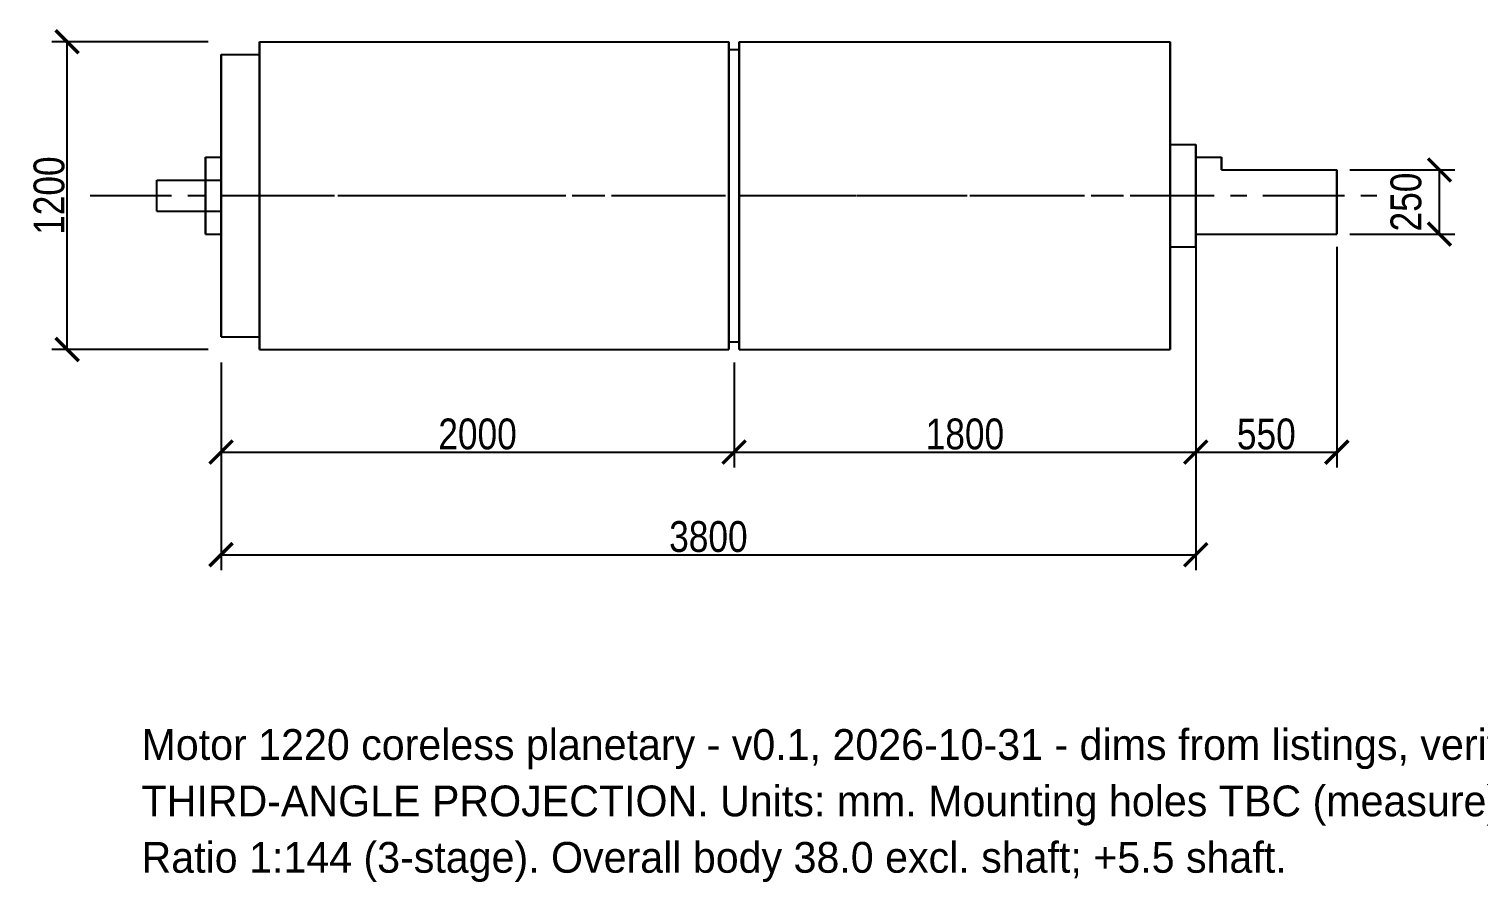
# Model space of a CAD drawing. Header units: millimetres. Extents: x -7.5 to 82.9, y -26.8 to 36.
# Drawn here: x -7.5 to 49, y -26.8 to 6.5 of the extents above; entities that cross this region are included whole.
import ezdxf

# ---------------------------------------------------------------- set-up
doc = ezdxf.new("R2010")
doc.units = ezdxf.units.MM
doc.linetypes.add('CENTER', pattern=[5.08, 3.175, -0.635, 0.635, -0.635])
doc.linetypes.add('DASHED', pattern=[1.524, 1.27, -0.254])
for name, color, linetype in [('CENTER', 1, 'CENTER'), ('DIMS', 3, 'Continuous'), ('HIDDEN', 8, 'DASHED'), ('TEXT', 7, 'Continuous'), ('VISIBLE', 7, 'Continuous')]:
    doc.layers.add(name, color=color, linetype=linetype)
doc.styles.add('OpenSansCondensed-Light', font='OpenSansCondensed-Light.ttf')
doc.dimstyles.new('EZDXF', dxfattribs={"dimtxt": 0.25, "dimasz": 0.175, "dimexe": 0.375, "dimexo": 0.125, "dimgap": 0.1, "dimtad": 1, "dimlfac": 100, "dimzin": 12, "dimdsep": 46, "dimtxsty": 'OpenSansCondensed-Light', "dimblk": 'ARCHTICK', "dimcen": 2.5, "dimazin": 3, "dimtfac": 0.5, "dimtmove": 2, "dimatfit": 3})

# ---------------------------------------------------------------- blocks, each defined once
blk = doc.blocks.new('_ARCHTICK')
at = {"color": 0, "linetype": 'BYBLOCK', "const_width": 0.15}
blk.add_lwpolyline([(-0.5, -0.5), (0.5, 0.5)], dxfattribs=at)

msp = doc.modelspace()

# ---------------------------------------------------------------- linework, layer by layer
at = {"layer": 'CENTER'}
msp.add_line((-5.1, 0), (45.5, 0), dxfattribs=at)
at = {"layer": 'HIDDEN'}
for points in [[(1.5, 0), (1.5, 0.1277), (1.5, 0.2553), (1.5, 0.383), (1.5, 0.5106), (1.5, 0.6383), (1.5, 0.766), (1.5, 0.8936), (1.5, 1.0213), (1.5, 1.1489), (1.5, 1.2766), (1.5, 1.4043), (1.5, 1.5319), (1.5, 1.6596), (1.5, 1.7872), (1.5, 1.9149), (1.5, 2.0426), (1.5, 2.1702), (1.5, 2.2979), (1.5, 2.4255), (1.5, 2.5532), (1.5, 2.6809), (1.5, 2.8085), (1.5, 2.9362), (1.5, 3.0638), (1.5, 3.1915), (1.5, 3.3191), (1.5, 3.4468), (1.5, 3.5745), (1.5, 3.7021), (1.5, 3.8298), (1.5, 3.9574), (1.5, 4.0851), (1.5, 4.2128), (1.5, 4.3404), (1.5, 4.4681), (1.5, 4.5957), (1.5, 4.7234), (1.5, 4.8511), (1.5, 4.9787), (1.5, 5.1064), (1.5, 5.234), (1.5, 5.3617), (1.5, 5.4894), (1.5, 5.617), (1.5, 5.7447), (1.5, 5.8723), (1.5, 6)], [(19.8, 0), (19.8, 0.1277), (19.8, 0.2553), (19.8, 0.383), (19.8, 0.5106), (19.8, 0.6383), (19.8, 0.766), (19.8, 0.8936), (19.8, 1.0213), (19.8, 1.1489), (19.8, 1.2766), (19.8, 1.4043), (19.8, 1.5319), (19.8, 1.6596), (19.8, 1.7872), (19.8, 1.9149), (19.8, 2.0426), (19.8, 2.1702), (19.8, 2.2979), (19.8, 2.4255), (19.8, 2.5532), (19.8, 2.6809), (19.8, 2.8085), (19.8, 2.9362), (19.8, 3.0638), (19.8, 3.1915), (19.8, 3.3191), (19.8, 3.4468), (19.8, 3.5745), (19.8, 3.7021), (19.8, 3.8298), (19.8, 3.9574), (19.8, 4.0851), (19.8, 4.2128), (19.8, 4.3404), (19.8, 4.4681), (19.8, 4.5957), (19.8, 4.7234), (19.8, 4.8511), (19.8, 4.9787), (19.8, 5.1064), (19.8, 5.234), (19.8, 5.3617), (19.8, 5.4894), (19.8, 5.617), (19.8, 5.7447), (19.8, 5.8723), (19.8, 6)], [(19.8, 0), (19.8, 0.1213), (19.8, 0.2426), (19.8, 0.3638), (19.8, 0.4851), (19.8, 0.6064), (19.8, 0.7277), (19.8, 0.8489), (19.8, 0.9702), (19.8, 1.0915), (19.8, 1.2128), (19.8, 1.334), (19.8, 1.4553), (19.8, 1.5766), (19.8, 1.6979), (19.8, 1.8191), (19.8, 1.9404), (19.8, 2.0617), (19.8, 2.183), (19.8, 2.3043), (19.8, 2.4255), (19.8, 2.5468), (19.8, 2.6681), (19.8, 2.7894), (19.8, 2.9106), (19.8, 3.0319), (19.8, 3.1532), (19.8, 3.2745), (19.8, 3.3957), (19.8, 3.517), (19.8, 3.6383), (19.8, 3.7596), (19.8, 3.8809), (19.8, 4.0021), (19.8, 4.1234), (19.8, 4.2447), (19.8, 4.366), (19.8, 4.4872), (19.8, 4.6085), (19.8, 4.7298), (19.8, 4.8511), (19.8, 4.9723), (19.8, 5.0936), (19.8, 5.2149), (19.8, 5.3362), (19.8, 5.4574), (19.8, 5.5787), (19.8, 5.7)], [(19.8, 5.7), (19.8, 5.4574), (19.8, 5.2149), (19.8, 4.9723), (19.8, 4.7298), (19.8, 4.4872), (19.8, 4.2447), (19.8, 4.0021), (19.8, 3.7596), (19.8, 3.517), (19.8, 3.2745), (19.8, 3.0319), (19.8, 2.7894), (19.8, 2.5468), (19.8, 2.3043), (19.8, 2.0617), (19.8, 1.8191), (19.8, 1.5766), (19.8, 1.334), (19.8, 1.0915), (19.8, 0.8489), (19.8, 0.6064), (19.8, 0.3638), (19.8, 0.1213), (19.8, -0.1213), (19.8, -0.3638), (19.8, -0.6064), (19.8, -0.8489), (19.8, -1.0915), (19.8, -1.334), (19.8, -1.5766), (19.8, -1.8191), (19.8, -2.0617), (19.8, -2.3043), (19.8, -2.5468), (19.8, -2.7894), (19.8, -3.0319), (19.8, -3.2745), (19.8, -3.517), (19.8, -3.7596), (19.8, -4.0021), (19.8, -4.2447), (19.8, -4.4872), (19.8, -4.7298), (19.8, -4.9723), (19.8, -5.2149), (19.8, -5.4574), (19.8, -5.7)], [(20.2, 0), (20.2, 0.1277), (20.2, 0.2553), (20.2, 0.383), (20.2, 0.5106), (20.2, 0.6383), (20.2, 0.766), (20.2, 0.8936), (20.2, 1.0213), (20.2, 1.1489), (20.2, 1.2766), (20.2, 1.4043), (20.2, 1.5319), (20.2, 1.6596), (20.2, 1.7872), (20.2, 1.9149), (20.2, 2.0426), (20.2, 2.1702), (20.2, 2.2979), (20.2, 2.4255), (20.2, 2.5532), (20.2, 2.6809), (20.2, 2.8085), (20.2, 2.9362), (20.2, 3.0638), (20.2, 3.1915), (20.2, 3.3191), (20.2, 3.4468), (20.2, 3.5745), (20.2, 3.7021), (20.2, 3.8298), (20.2, 3.9574), (20.2, 4.0851), (20.2, 4.2128), (20.2, 4.3404), (20.2, 4.4681), (20.2, 4.5957), (20.2, 4.7234), (20.2, 4.8511), (20.2, 4.9787), (20.2, 5.1064), (20.2, 5.234), (20.2, 5.3617), (20.2, 5.4894), (20.2, 5.617), (20.2, 5.7447), (20.2, 5.8723), (20.2, 6)], [(20.2, 0), (20.2, 0.1213), (20.2, 0.2426), (20.2, 0.3638), (20.2, 0.4851), (20.2, 0.6064), (20.2, 0.7277), (20.2, 0.8489), (20.2, 0.9702), (20.2, 1.0915), (20.2, 1.2128), (20.2, 1.334), (20.2, 1.4553), (20.2, 1.5766), (20.2, 1.6979), (20.2, 1.8191), (20.2, 1.9404), (20.2, 2.0617), (20.2, 2.183), (20.2, 2.3043), (20.2, 2.4255), (20.2, 2.5468), (20.2, 2.6681), (20.2, 2.7894), (20.2, 2.9106), (20.2, 3.0319), (20.2, 3.1532), (20.2, 3.2745), (20.2, 3.3957), (20.2, 3.517), (20.2, 3.6383), (20.2, 3.7596), (20.2, 3.8809), (20.2, 4.0021), (20.2, 4.1234), (20.2, 4.2447), (20.2, 4.366), (20.2, 4.4872), (20.2, 4.6085), (20.2, 4.7298), (20.2, 4.8511), (20.2, 4.9723), (20.2, 5.0936), (20.2, 5.2149), (20.2, 5.3362), (20.2, 5.4574), (20.2, 5.5787), (20.2, 5.7)], [(20.2, 5.7), (20.2, 5.4574), (20.2, 5.2149), (20.2, 4.9723), (20.2, 4.7298), (20.2, 4.4872), (20.2, 4.2447), (20.2, 4.0021), (20.2, 3.7596), (20.2, 3.517), (20.2, 3.2745), (20.2, 3.0319), (20.2, 2.7894), (20.2, 2.5468), (20.2, 2.3043), (20.2, 2.0617), (20.2, 1.8191), (20.2, 1.5766), (20.2, 1.334), (20.2, 1.0915), (20.2, 0.8489), (20.2, 0.6064), (20.2, 0.3638), (20.2, 0.1213), (20.2, -0.1213), (20.2, -0.3638), (20.2, -0.6064), (20.2, -0.8489), (20.2, -1.0915), (20.2, -1.334), (20.2, -1.5766), (20.2, -1.8191), (20.2, -2.0617), (20.2, -2.3043), (20.2, -2.5468), (20.2, -2.7894), (20.2, -3.0319), (20.2, -3.2745), (20.2, -3.517), (20.2, -3.7596), (20.2, -4.0021), (20.2, -4.2447), (20.2, -4.4872), (20.2, -4.7298), (20.2, -4.9723), (20.2, -5.2149), (20.2, -5.4574), (20.2, -5.7)], [(37, 0), (37, 0.1277), (37, 0.2553), (37, 0.383), (37, 0.5106), (37, 0.6383), (37, 0.766), (37, 0.8936), (37, 1.0213), (37, 1.1489), (37, 1.2766), (37, 1.4043), (37, 1.5319), (37, 1.6596), (37, 1.7872), (37, 1.9149), (37, 2.0426), (37, 2.1702), (37, 2.2979), (37, 2.4255), (37, 2.5532), (37, 2.6809), (37, 2.8085), (37, 2.9362), (37, 3.0638), (37, 3.1915), (37, 3.3191), (37, 3.4468), (37, 3.5745), (37, 3.7021), (37, 3.8298), (37, 3.9574), (37, 4.0851), (37, 4.2128), (37, 4.3404), (37, 4.4681), (37, 4.5957), (37, 4.7234), (37, 4.8511), (37, 4.9787), (37, 5.1064), (37, 5.234), (37, 5.3617), (37, 5.4894), (37, 5.617), (37, 5.7447), (37, 5.8723), (37, 6)], [(0, 0), (0, 0.117), (0, 0.234), (0, 0.3511), (0, 0.4681), (0, 0.5851), (0, 0.7021), (0, 0.8191), (0, 0.9362), (0, 1.0532), (0, 1.1702), (0, 1.2872), (0, 1.4043), (0, 1.5213), (0, 1.6383), (0, 1.7553), (0, 1.8723), (0, 1.9894), (0, 2.1064), (0, 2.2234), (0, 2.3404), (0, 2.4574), (0, 2.5745), (0, 2.6915), (0, 2.8085), (0, 2.9255), (0, 3.0426), (0, 3.1596), (0, 3.2766), (0, 3.3936), (0, 3.5106), (0, 3.6277), (0, 3.7447), (0, 3.8617), (0, 3.9787), (0, 4.0957), (0, 4.2128), (0, 4.3298), (0, 4.4468), (0, 4.5638), (0, 4.6809), (0, 4.7979), (0, 4.9149), (0, 5.0319), (0, 5.1489), (0, 5.266), (0, 5.383), (0, 5.5)], [(1.5, 0), (1.5, 0.117), (1.5, 0.234), (1.5, 0.3511), (1.5, 0.4681), (1.5, 0.5851), (1.5, 0.7021), (1.5, 0.8191), (1.5, 0.9362), (1.5, 1.0532), (1.5, 1.1702), (1.5, 1.2872), (1.5, 1.4043), (1.5, 1.5213), (1.5, 1.6383), (1.5, 1.7553), (1.5, 1.8723), (1.5, 1.9894), (1.5, 2.1064), (1.5, 2.2234), (1.5, 2.3404), (1.5, 2.4574), (1.5, 2.5745), (1.5, 2.6915), (1.5, 2.8085), (1.5, 2.9255), (1.5, 3.0426), (1.5, 3.1596), (1.5, 3.2766), (1.5, 3.3936), (1.5, 3.5106), (1.5, 3.6277), (1.5, 3.7447), (1.5, 3.8617), (1.5, 3.9787), (1.5, 4.0957), (1.5, 4.2128), (1.5, 4.3298), (1.5, 4.4468), (1.5, 4.5638), (1.5, 4.6809), (1.5, 4.7979), (1.5, 4.9149), (1.5, 5.0319), (1.5, 5.1489), (1.5, 5.266), (1.5, 5.383), (1.5, 5.5)], [(1.5, 5.5), (1.5, 5.266), (1.5, 5.0319), (1.5, 4.7979), (1.5, 4.5638), (1.5, 4.3298), (1.5, 4.0957), (1.5, 3.8617), (1.5, 3.6277), (1.5, 3.3936), (1.5, 3.1596), (1.5, 2.9255), (1.5, 2.6915), (1.5, 2.4574), (1.5, 2.2234), (1.5, 1.9894), (1.5, 1.7553), (1.5, 1.5213), (1.5, 1.2872), (1.5, 1.0532), (1.5, 0.8191), (1.5, 0.5851), (1.5, 0.3511), (1.5, 0.117), (1.5, -0.117), (1.5, -0.3511), (1.5, -0.5851), (1.5, -0.8191), (1.5, -1.0532), (1.5, -1.2872), (1.5, -1.5213), (1.5, -1.7553), (1.5, -1.9894), (1.5, -2.2234), (1.5, -2.4574), (1.5, -2.6915), (1.5, -2.9255), (1.5, -3.1596), (1.5, -3.3936), (1.5, -3.6277), (1.5, -3.8617), (1.5, -4.0957), (1.5, -4.3298), (1.5, -4.5638), (1.5, -4.7979), (1.5, -5.0319), (1.5, -5.266), (1.5, -5.5)], [(37, 0), (37, 0.0426), (37, 0.0851), (37, 0.1277), (37, 0.1702), (37, 0.2128), (37, 0.2553), (37, 0.2979), (37, 0.3404), (37, 0.383), (37, 0.4255), (37, 0.4681), (37, 0.5106), (37, 0.5532), (37, 0.5957), (37, 0.6383), (37, 0.6809), (37, 0.7234), (37, 0.766), (37, 0.8085), (37, 0.8511), (37, 0.8936), (37, 0.9362), (37, 0.9787), (37, 1.0213), (37, 1.0638), (37, 1.1064), (37, 1.1489), (37, 1.1915), (37, 1.234), (37, 1.2766), (37, 1.3191), (37, 1.3617), (37, 1.4043), (37, 1.4468), (37, 1.4894), (37, 1.5319), (37, 1.5745), (37, 1.617), (37, 1.6596), (37, 1.7021), (37, 1.7447), (37, 1.7872), (37, 1.8298), (37, 1.8723), (37, 1.9149), (37, 1.9574), (37, 2)], [(37, 2), (37, 1.9149), (37, 1.8298), (37, 1.7447), (37, 1.6596), (37, 1.5745), (37, 1.4894), (37, 1.4043), (37, 1.3191), (37, 1.234), (37, 1.1489), (37, 1.0638), (37, 0.9787), (37, 0.8936), (37, 0.8085), (37, 0.7234), (37, 0.6383), (37, 0.5532), (37, 0.4681), (37, 0.383), (37, 0.2979), (37, 0.2128), (37, 0.1277), (37, 0.0426), (37, -0.0426), (37, -0.1277), (37, -0.2128), (37, -0.2979), (37, -0.383), (37, -0.4681), (37, -0.5532), (37, -0.6383), (37, -0.7234), (37, -0.8085), (37, -0.8936), (37, -0.9787), (37, -1.0638), (37, -1.1489), (37, -1.234), (37, -1.3191), (37, -1.4043), (37, -1.4894), (37, -1.5745), (37, -1.6596), (37, -1.7447), (37, -1.8298), (37, -1.9149), (37, -2)], [(38, 0), (38, 0.0426), (38, 0.0851), (38, 0.1277), (38, 0.1702), (38, 0.2128), (38, 0.2553), (38, 0.2979), (38, 0.3404), (38, 0.383), (38, 0.4255), (38, 0.4681), (38, 0.5106), (38, 0.5532), (38, 0.5957), (38, 0.6383), (38, 0.6809), (38, 0.7234), (38, 0.766), (38, 0.8085), (38, 0.8511), (38, 0.8936), (38, 0.9362), (38, 0.9787), (38, 1.0213), (38, 1.0638), (38, 1.1064), (38, 1.1489), (38, 1.1915), (38, 1.234), (38, 1.2766), (38, 1.3191), (38, 1.3617), (38, 1.4043), (38, 1.4468), (38, 1.4894), (38, 1.5319), (38, 1.5745), (38, 1.617), (38, 1.6596), (38, 1.7021), (38, 1.7447), (38, 1.7872), (38, 1.8298), (38, 1.8723), (38, 1.9149), (38, 1.9574), (38, 2)], [(-0.6, 0), (-0.6, 0.0319), (-0.6, 0.0638), (-0.6, 0.0957), (-0.6, 0.1277), (-0.6, 0.1596), (-0.6, 0.1915), (-0.6, 0.2234), (-0.6, 0.2553), (-0.6, 0.2872), (-0.6, 0.3191), (-0.6, 0.3511), (-0.6, 0.383), (-0.6, 0.4149), (-0.6, 0.4468), (-0.6, 0.4787), (-0.6, 0.5106), (-0.6, 0.5426), (-0.6, 0.5745), (-0.6, 0.6064), (-0.6, 0.6383), (-0.6, 0.6702), (-0.6, 0.7021), (-0.6, 0.734), (-0.6, 0.766), (-0.6, 0.7979), (-0.6, 0.8298), (-0.6, 0.8617), (-0.6, 0.8936), (-0.6, 0.9255), (-0.6, 0.9574), (-0.6, 0.9894), (-0.6, 1.0213), (-0.6, 1.0532), (-0.6, 1.0851), (-0.6, 1.117), (-0.6, 1.1489), (-0.6, 1.1809), (-0.6, 1.2128), (-0.6, 1.2447), (-0.6, 1.2766), (-0.6, 1.3085), (-0.6, 1.3404), (-0.6, 1.3723), (-0.6, 1.4043), (-0.6, 1.4362), (-0.6, 1.4681), (-0.6, 1.5)], [(0, 0), (0, 0.0319), (0, 0.0638), (0, 0.0957), (0, 0.1277), (0, 0.1596), (0, 0.1915), (0, 0.2234), (0, 0.2553), (0, 0.2872), (0, 0.3191), (0, 0.3511), (0, 0.383), (0, 0.4149), (0, 0.4468), (0, 0.4787), (0, 0.5106), (0, 0.5426), (0, 0.5745), (0, 0.6064), (0, 0.6383), (0, 0.6702), (0, 0.7021), (0, 0.734), (0, 0.766), (0, 0.7979), (0, 0.8298), (0, 0.8617), (0, 0.8936), (0, 0.9255), (0, 0.9574), (0, 0.9894), (0, 1.0213), (0, 1.0532), (0, 1.0851), (0, 1.117), (0, 1.1489), (0, 1.1809), (0, 1.2128), (0, 1.2447), (0, 1.2766), (0, 1.3085), (0, 1.3404), (0, 1.3723), (0, 1.4043), (0, 1.4362), (0, 1.4681), (0, 1.5)], [(0, 1.5), (0, 1.4362), (0, 1.3723), (0, 1.3085), (0, 1.2447), (0, 1.1809), (0, 1.117), (0, 1.0532), (0, 0.9894), (0, 0.9255), (0, 0.8617), (0, 0.7979), (0, 0.734), (0, 0.6702), (0, 0.6064), (0, 0.5426), (0, 0.4787), (0, 0.4149), (0, 0.3511), (0, 0.2872), (0, 0.2234), (0, 0.1596), (0, 0.0957), (0, 0.0319), (0, -0.0319), (0, -0.0957), (0, -0.1596), (0, -0.2234), (0, -0.2872), (0, -0.3511), (0, -0.4149), (0, -0.4787), (0, -0.5426), (0, -0.6064), (0, -0.6702), (0, -0.734), (0, -0.7979), (0, -0.8617), (0, -0.9255), (0, -0.9894), (0, -1.0532), (0, -1.117), (0, -1.1809), (0, -1.2447), (0, -1.3085), (0, -1.3723), (0, -1.4362), (0, -1.5)], [(38, 0), (38, 0.0319), (38, 0.0638), (38, 0.0957), (38, 0.1277), (38, 0.1596), (38, 0.1915), (38, 0.2234), (38, 0.2553), (38, 0.2872), (38, 0.3191), (38, 0.3511), (38, 0.383), (38, 0.4149), (38, 0.4468), (38, 0.4787), (38, 0.5106), (38, 0.5426), (38, 0.5745), (38, 0.6064), (38, 0.6383), (38, 0.6702), (38, 0.7021), (38, 0.734), (38, 0.766), (38, 0.7979), (38, 0.8298), (38, 0.8617), (38, 0.8936), (38, 0.9255), (38, 0.9574), (38, 0.9894), (38, 1.0213), (38, 1.0532), (38, 1.0851), (38, 1.117), (38, 1.1489), (38, 1.1809), (38, 1.2128), (38, 1.2447), (38, 1.2766), (38, 1.3085), (38, 1.3404), (38, 1.3723), (38, 1.4043), (38, 1.4362), (38, 1.4681), (38, 1.5)], [(38, 1.5), (38, 1.4362), (38, 1.3723), (38, 1.3085), (38, 1.2447), (38, 1.1809), (38, 1.117), (38, 1.0532), (38, 0.9894), (38, 0.9255), (38, 0.8617), (38, 0.7979), (38, 0.734), (38, 0.6702), (38, 0.6064), (38, 0.5426), (38, 0.4787), (38, 0.4149), (38, 0.3511), (38, 0.2872), (38, 0.2234), (38, 0.1596), (38, 0.0957), (38, 0.0319), (38, -0.0319), (38, -0.0957), (38, -0.1596), (38, -0.2234), (38, -0.2872), (38, -0.3511), (38, -0.4149), (38, -0.4787), (38, -0.5426), (38, -0.6064), (38, -0.6702), (38, -0.734), (38, -0.7979), (38, -0.8617), (38, -0.9255), (38, -0.9894), (38, -1.0532), (38, -1.117), (38, -1.1809), (38, -1.2447), (38, -1.3085), (38, -1.3723), (38, -1.4362), (38, -1.5)], [(39.001, 1), (39.001, 1.0106), (39.001, 1.0213), (39.001, 1.0319), (39.001, 1.0426), (39.001, 1.0532), (39.001, 1.0638), (39.001, 1.0745), (39.001, 1.0851), (39.001, 1.0957), (39.001, 1.1064), (39.001, 1.117), (39.001, 1.1277), (39.001, 1.1383), (39.001, 1.1489), (39.001, 1.1596), (39.001, 1.1702), (39.001, 1.1809), (39.001, 1.1915), (39.001, 1.2021), (39.001, 1.2128), (39.001, 1.2234), (39.001, 1.234), (39.001, 1.2447), (39.001, 1.2553), (39.001, 1.266), (39.001, 1.2766), (39.001, 1.2872), (39.001, 1.2979), (39.001, 1.3085), (39.001, 1.3191), (39.001, 1.3298), (39.001, 1.3404), (39.001, 1.3511), (39.001, 1.3617), (39.001, 1.3723), (39.001, 1.383), (39.001, 1.3936), (39.001, 1.4043), (39.001, 1.4149), (39.001, 1.4255), (39.001, 1.4362), (39.001, 1.4468), (39.001, 1.4574), (39.001, 1.4681), (39.001, 1.4787), (39.001, 1.4894), (39.001, 1.5)], [(-2.5, 0.6), (0, 0.6)], [(-2.5, -0.6), (-2.5, 0.6)], [(-2.5, 0.6), (0, 0.6)], [(-2.5, -0.6), (-2.5, 0.6)], [(-2.5, 0.6), (0, 0.6)], [(-2.5, -0.6), (-2.5, 0.6)], [(-0.6, 0.6), (-0.6, 0.5745), (-0.6, 0.5489), (-0.6, 0.5234), (-0.6, 0.4979), (-0.6, 0.4723), (-0.6, 0.4468), (-0.6, 0.4213), (-0.6, 0.3957), (-0.6, 0.3702), (-0.6, 0.3447), (-0.6, 0.3191), (-0.6, 0.2936), (-0.6, 0.2681), (-0.6, 0.2426), (-0.6, 0.217), (-0.6, 0.1915), (-0.6, 0.166), (-0.6, 0.1404), (-0.6, 0.1149), (-0.6, 0.0894), (-0.6, 0.0638), (-0.6, 0.0383), (-0.6, 0.0128), (-0.6, -0.0128), (-0.6, -0.0383), (-0.6, -0.0638), (-0.6, -0.0894), (-0.6, -0.1149), (-0.6, -0.1404), (-0.6, -0.166), (-0.6, -0.1915), (-0.6, -0.217), (-0.6, -0.2426), (-0.6, -0.2681), (-0.6, -0.2936), (-0.6, -0.3191), (-0.6, -0.3447), (-0.6, -0.3702), (-0.6, -0.3957), (-0.6, -0.4213), (-0.6, -0.4468), (-0.6, -0.4723), (-0.6, -0.4979), (-0.6, -0.5234), (-0.6, -0.5489), (-0.6, -0.5745), (-0.6, -0.6)], [(0, -0.6), (0, 0.6)], [(0, -0.6), (0, 0.6)], [(0, -0.6), (0, 0.6)], [(0, -0.6), (0, 0.6)], [(39.001, 1), (43.5, 1)], [(43.5, 0), (43.5, 0.0213), (43.5, 0.0426), (43.5, 0.0638), (43.5, 0.0851), (43.5, 0.1064), (43.5, 0.1277), (43.5, 0.1489), (43.5, 0.1702), (43.5, 0.1915), (43.5, 0.2128), (43.5, 0.234), (43.5, 0.2553), (43.5, 0.2766), (43.5, 0.2979), (43.5, 0.3191), (43.5, 0.3404), (43.5, 0.3617), (43.5, 0.383), (43.5, 0.4043), (43.5, 0.4255), (43.5, 0.4468), (43.5, 0.4681), (43.5, 0.4894), (43.5, 0.5106), (43.5, 0.5319), (43.5, 0.5532), (43.5, 0.5745), (43.5, 0.5957), (43.5, 0.617), (43.5, 0.6383), (43.5, 0.6596), (43.5, 0.6809), (43.5, 0.7021), (43.5, 0.7234), (43.5, 0.7447), (43.5, 0.766), (43.5, 0.7872), (43.5, 0.8085), (43.5, 0.8298), (43.5, 0.8511), (43.5, 0.8723), (43.5, 0.8936), (43.5, 0.9149), (43.5, 0.9362), (43.5, 0.9574), (43.5, 0.9787), (43.5, 1)], [(-0.6, -1.5), (-0.6, -1.4681), (-0.6, -1.4362), (-0.6, -1.4043), (-0.6, -1.3723), (-0.6, -1.3404), (-0.6, -1.3085), (-0.6, -1.2766), (-0.6, -1.2447), (-0.6, -1.2128), (-0.6, -1.1809), (-0.6, -1.1489), (-0.6, -1.117), (-0.6, -1.0851), (-0.6, -1.0532), (-0.6, -1.0213), (-0.6, -0.9894), (-0.6, -0.9574), (-0.6, -0.9255), (-0.6, -0.8936), (-0.6, -0.8617), (-0.6, -0.8298), (-0.6, -0.7979), (-0.6, -0.766), (-0.6, -0.734), (-0.6, -0.7021), (-0.6, -0.6702), (-0.6, -0.6383), (-0.6, -0.6064), (-0.6, -0.5745), (-0.6, -0.5426), (-0.6, -0.5106), (-0.6, -0.4787), (-0.6, -0.4468), (-0.6, -0.4149), (-0.6, -0.383), (-0.6, -0.3511), (-0.6, -0.3191), (-0.6, -0.2872), (-0.6, -0.2553), (-0.6, -0.2234), (-0.6, -0.1915), (-0.6, -0.1596), (-0.6, -0.1277), (-0.6, -0.0957), (-0.6, -0.0638), (-0.6, -0.0319), (-0.6, 0)], [(0, -5.5), (0, -5.383), (0, -5.266), (0, -5.1489), (0, -5.0319), (0, -4.9149), (0, -4.7979), (0, -4.6809), (0, -4.5638), (0, -4.4468), (0, -4.3298), (0, -4.2128), (0, -4.0957), (0, -3.9787), (0, -3.8617), (0, -3.7447), (0, -3.6277), (0, -3.5106), (0, -3.3936), (0, -3.2766), (0, -3.1596), (0, -3.0426), (0, -2.9255), (0, -2.8085), (0, -2.6915), (0, -2.5745), (0, -2.4574), (0, -2.3404), (0, -2.2234), (0, -2.1064), (0, -1.9894), (0, -1.8723), (0, -1.7553), (0, -1.6383), (0, -1.5213), (0, -1.4043), (0, -1.2872), (0, -1.1702), (0, -1.0532), (0, -0.9362), (0, -0.8191), (0, -0.7021), (0, -0.5851), (0, -0.4681), (0, -0.3511), (0, -0.234), (0, -0.117), (0, 0)], [(0, -1.5), (0, -1.4681), (0, -1.4362), (0, -1.4043), (0, -1.3723), (0, -1.3404), (0, -1.3085), (0, -1.2766), (0, -1.2447), (0, -1.2128), (0, -1.1809), (0, -1.1489), (0, -1.117), (0, -1.0851), (0, -1.0532), (0, -1.0213), (0, -0.9894), (0, -0.9574), (0, -0.9255), (0, -0.8936), (0, -0.8617), (0, -0.8298), (0, -0.7979), (0, -0.766), (0, -0.734), (0, -0.7021), (0, -0.6702), (0, -0.6383), (0, -0.6064), (0, -0.5745), (0, -0.5426), (0, -0.5106), (0, -0.4787), (0, -0.4468), (0, -0.4149), (0, -0.383), (0, -0.3511), (0, -0.3191), (0, -0.2872), (0, -0.2553), (0, -0.2234), (0, -0.1915), (0, -0.1596), (0, -0.1277), (0, -0.0957), (0, -0.0638), (0, -0.0319), (0, 0)], [(1.5, 0), (19.8, 0)], [(1.5, -6), (1.5, -5.8723), (1.5, -5.7447), (1.5, -5.617), (1.5, -5.4894), (1.5, -5.3617), (1.5, -5.234), (1.5, -5.1064), (1.5, -4.9787), (1.5, -4.8511), (1.5, -4.7234), (1.5, -4.5957), (1.5, -4.4681), (1.5, -4.3404), (1.5, -4.2128), (1.5, -4.0851), (1.5, -3.9574), (1.5, -3.8298), (1.5, -3.7021), (1.5, -3.5745), (1.5, -3.4468), (1.5, -3.3191), (1.5, -3.1915), (1.5, -3.0638), (1.5, -2.9362), (1.5, -2.8085), (1.5, -2.6809), (1.5, -2.5532), (1.5, -2.4255), (1.5, -2.2979), (1.5, -2.1702), (1.5, -2.0426), (1.5, -1.9149), (1.5, -1.7872), (1.5, -1.6596), (1.5, -1.5319), (1.5, -1.4043), (1.5, -1.2766), (1.5, -1.1489), (1.5, -1.0213), (1.5, -0.8936), (1.5, -0.766), (1.5, -0.6383), (1.5, -0.5106), (1.5, -0.383), (1.5, -0.2553), (1.5, -0.1277), (1.5, 0)], [(1.5, -5.5), (1.5, -5.383), (1.5, -5.266), (1.5, -5.1489), (1.5, -5.0319), (1.5, -4.9149), (1.5, -4.7979), (1.5, -4.6809), (1.5, -4.5638), (1.5, -4.4468), (1.5, -4.3298), (1.5, -4.2128), (1.5, -4.0957), (1.5, -3.9787), (1.5, -3.8617), (1.5, -3.7447), (1.5, -3.6277), (1.5, -3.5106), (1.5, -3.3936), (1.5, -3.2766), (1.5, -3.1596), (1.5, -3.0426), (1.5, -2.9255), (1.5, -2.8085), (1.5, -2.6915), (1.5, -2.5745), (1.5, -2.4574), (1.5, -2.3404), (1.5, -2.2234), (1.5, -2.1064), (1.5, -1.9894), (1.5, -1.8723), (1.5, -1.7553), (1.5, -1.6383), (1.5, -1.5213), (1.5, -1.4043), (1.5, -1.2872), (1.5, -1.1702), (1.5, -1.0532), (1.5, -0.9362), (1.5, -0.8191), (1.5, -0.7021), (1.5, -0.5851), (1.5, -0.4681), (1.5, -0.3511), (1.5, -0.234), (1.5, -0.117), (1.5, 0)], [(19.8, -6), (19.8, -5.8723), (19.8, -5.7447), (19.8, -5.617), (19.8, -5.4894), (19.8, -5.3617), (19.8, -5.234), (19.8, -5.1064), (19.8, -4.9787), (19.8, -4.8511), (19.8, -4.7234), (19.8, -4.5957), (19.8, -4.4681), (19.8, -4.3404), (19.8, -4.2128), (19.8, -4.0851), (19.8, -3.9574), (19.8, -3.8298), (19.8, -3.7021), (19.8, -3.5745), (19.8, -3.4468), (19.8, -3.3191), (19.8, -3.1915), (19.8, -3.0638), (19.8, -2.9362), (19.8, -2.8085), (19.8, -2.6809), (19.8, -2.5532), (19.8, -2.4255), (19.8, -2.2979), (19.8, -2.1702), (19.8, -2.0426), (19.8, -1.9149), (19.8, -1.7872), (19.8, -1.6596), (19.8, -1.5319), (19.8, -1.4043), (19.8, -1.2766), (19.8, -1.1489), (19.8, -1.0213), (19.8, -0.8936), (19.8, -0.766), (19.8, -0.6383), (19.8, -0.5106), (19.8, -0.383), (19.8, -0.2553), (19.8, -0.1277), (19.8, 0)], [(19.8, -5.7), (19.8, -5.5787), (19.8, -5.4574), (19.8, -5.3362), (19.8, -5.2149), (19.8, -5.0936), (19.8, -4.9723), (19.8, -4.8511), (19.8, -4.7298), (19.8, -4.6085), (19.8, -4.4872), (19.8, -4.366), (19.8, -4.2447), (19.8, -4.1234), (19.8, -4.0021), (19.8, -3.8809), (19.8, -3.7596), (19.8, -3.6383), (19.8, -3.517), (19.8, -3.3957), (19.8, -3.2745), (19.8, -3.1532), (19.8, -3.0319), (19.8, -2.9106), (19.8, -2.7894), (19.8, -2.6681), (19.8, -2.5468), (19.8, -2.4255), (19.8, -2.3043), (19.8, -2.183), (19.8, -2.0617), (19.8, -1.9404), (19.8, -1.8191), (19.8, -1.6979), (19.8, -1.5766), (19.8, -1.4553), (19.8, -1.334), (19.8, -1.2128), (19.8, -1.0915), (19.8, -0.9702), (19.8, -0.8489), (19.8, -0.7277), (19.8, -0.6064), (19.8, -0.4851), (19.8, -0.3638), (19.8, -0.2426), (19.8, -0.1213), (19.8, 0)], [(20.2, -5.7), (20.2, -5.5787), (20.2, -5.4574), (20.2, -5.3362), (20.2, -5.2149), (20.2, -5.0936), (20.2, -4.9723), (20.2, -4.8511), (20.2, -4.7298), (20.2, -4.6085), (20.2, -4.4872), (20.2, -4.366), (20.2, -4.2447), (20.2, -4.1234), (20.2, -4.0021), (20.2, -3.8809), (20.2, -3.7596), (20.2, -3.6383), (20.2, -3.517), (20.2, -3.3957), (20.2, -3.2745), (20.2, -3.1532), (20.2, -3.0319), (20.2, -2.9106), (20.2, -2.7894), (20.2, -2.6681), (20.2, -2.5468), (20.2, -2.4255), (20.2, -2.3043), (20.2, -2.183), (20.2, -2.0617), (20.2, -1.9404), (20.2, -1.8191), (20.2, -1.6979), (20.2, -1.5766), (20.2, -1.4553), (20.2, -1.334), (20.2, -1.2128), (20.2, -1.0915), (20.2, -0.9702), (20.2, -0.8489), (20.2, -0.7277), (20.2, -0.6064), (20.2, -0.4851), (20.2, -0.3638), (20.2, -0.2426), (20.2, -0.1213), (20.2, 0)], [(20.2, -6), (20.2, -5.8723), (20.2, -5.7447), (20.2, -5.617), (20.2, -5.4894), (20.2, -5.3617), (20.2, -5.234), (20.2, -5.1064), (20.2, -4.9787), (20.2, -4.8511), (20.2, -4.7234), (20.2, -4.5957), (20.2, -4.4681), (20.2, -4.3404), (20.2, -4.2128), (20.2, -4.0851), (20.2, -3.9574), (20.2, -3.8298), (20.2, -3.7021), (20.2, -3.5745), (20.2, -3.4468), (20.2, -3.3191), (20.2, -3.1915), (20.2, -3.0638), (20.2, -2.9362), (20.2, -2.8085), (20.2, -2.6809), (20.2, -2.5532), (20.2, -2.4255), (20.2, -2.2979), (20.2, -2.1702), (20.2, -2.0426), (20.2, -1.9149), (20.2, -1.7872), (20.2, -1.6596), (20.2, -1.5319), (20.2, -1.4043), (20.2, -1.2766), (20.2, -1.1489), (20.2, -1.0213), (20.2, -0.8936), (20.2, -0.766), (20.2, -0.6383), (20.2, -0.5106), (20.2, -0.383), (20.2, -0.2553), (20.2, -0.1277), (20.2, 0)], [(20.2, 0), (37, 0)], [(37, -6), (37, -5.8723), (37, -5.7447), (37, -5.617), (37, -5.4894), (37, -5.3617), (37, -5.234), (37, -5.1064), (37, -4.9787), (37, -4.8511), (37, -4.7234), (37, -4.5957), (37, -4.4681), (37, -4.3404), (37, -4.2128), (37, -4.0851), (37, -3.9574), (37, -3.8298), (37, -3.7021), (37, -3.5745), (37, -3.4468), (37, -3.3191), (37, -3.1915), (37, -3.0638), (37, -2.9362), (37, -2.8085), (37, -2.6809), (37, -2.5532), (37, -2.4255), (37, -2.2979), (37, -2.1702), (37, -2.0426), (37, -1.9149), (37, -1.7872), (37, -1.6596), (37, -1.5319), (37, -1.4043), (37, -1.2766), (37, -1.1489), (37, -1.0213), (37, -0.8936), (37, -0.766), (37, -0.6383), (37, -0.5106), (37, -0.383), (37, -0.2553), (37, -0.1277), (37, 0)], [(37, -2), (37, -1.9574), (37, -1.9149), (37, -1.8723), (37, -1.8298), (37, -1.7872), (37, -1.7447), (37, -1.7021), (37, -1.6596), (37, -1.617), (37, -1.5745), (37, -1.5319), (37, -1.4894), (37, -1.4468), (37, -1.4043), (37, -1.3617), (37, -1.3191), (37, -1.2766), (37, -1.234), (37, -1.1915), (37, -1.1489), (37, -1.1064), (37, -1.0638), (37, -1.0213), (37, -0.9787), (37, -0.9362), (37, -0.8936), (37, -0.8511), (37, -0.8085), (37, -0.766), (37, -0.7234), (37, -0.6809), (37, -0.6383), (37, -0.5957), (37, -0.5532), (37, -0.5106), (37, -0.4681), (37, -0.4255), (37, -0.383), (37, -0.3404), (37, -0.2979), (37, -0.2553), (37, -0.2128), (37, -0.1702), (37, -0.1277), (37, -0.0851), (37, -0.0426), (37, 0)], [(38, -2), (38, -1.9574), (38, -1.9149), (38, -1.8723), (38, -1.8298), (38, -1.7872), (38, -1.7447), (38, -1.7021), (38, -1.6596), (38, -1.617), (38, -1.5745), (38, -1.5319), (38, -1.4894), (38, -1.4468), (38, -1.4043), (38, -1.3617), (38, -1.3191), (38, -1.2766), (38, -1.234), (38, -1.1915), (38, -1.1489), (38, -1.1064), (38, -1.0638), (38, -1.0213), (38, -0.9787), (38, -0.9362), (38, -0.8936), (38, -0.8511), (38, -0.8085), (38, -0.766), (38, -0.7234), (38, -0.6809), (38, -0.6383), (38, -0.5957), (38, -0.5532), (38, -0.5106), (38, -0.4681), (38, -0.4255), (38, -0.383), (38, -0.3404), (38, -0.2979), (38, -0.2553), (38, -0.2128), (38, -0.1702), (38, -0.1277), (38, -0.0851), (38, -0.0426), (38, 0)], [(38, -1.5), (38, -1.4681), (38, -1.4362), (38, -1.4043), (38, -1.3723), (38, -1.3404), (38, -1.3085), (38, -1.2766), (38, -1.2447), (38, -1.2128), (38, -1.1809), (38, -1.1489), (38, -1.117), (38, -1.0851), (38, -1.0532), (38, -1.0213), (38, -0.9894), (38, -0.9574), (38, -0.9255), (38, -0.8936), (38, -0.8617), (38, -0.8298), (38, -0.7979), (38, -0.766), (38, -0.734), (38, -0.7021), (38, -0.6702), (38, -0.6383), (38, -0.6064), (38, -0.5745), (38, -0.5426), (38, -0.5106), (38, -0.4787), (38, -0.4468), (38, -0.4149), (38, -0.383), (38, -0.3511), (38, -0.3191), (38, -0.2872), (38, -0.2553), (38, -0.2234), (38, -0.1915), (38, -0.1596), (38, -0.1277), (38, -0.0957), (38, -0.0638), (38, -0.0319), (38, 0)], [(43.5, -1.5), (43.5, -1.4681), (43.5, -1.4362), (43.5, -1.4043), (43.5, -1.3723), (43.5, -1.3404), (43.5, -1.3085), (43.5, -1.2766), (43.5, -1.2447), (43.5, -1.2128), (43.5, -1.1809), (43.5, -1.1489), (43.5, -1.117), (43.5, -1.0851), (43.5, -1.0532), (43.5, -1.0213), (43.5, -0.9894), (43.5, -0.9574), (43.5, -0.9255), (43.5, -0.8936), (43.5, -0.8617), (43.5, -0.8298), (43.5, -0.7979), (43.5, -0.766), (43.5, -0.734), (43.5, -0.7021), (43.5, -0.6702), (43.5, -0.6383), (43.5, -0.6064), (43.5, -0.5745), (43.5, -0.5426), (43.5, -0.5106), (43.5, -0.4787), (43.5, -0.4468), (43.5, -0.4149), (43.5, -0.383), (43.5, -0.3511), (43.5, -0.3191), (43.5, -0.2872), (43.5, -0.2553), (43.5, -0.2234), (43.5, -0.1915), (43.5, -0.1596), (43.5, -0.1277), (43.5, -0.0957), (43.5, -0.0638), (43.5, -0.0319), (43.5, 0)], [(-2.5, -0.6), (0, -0.6)], [(-2.5, -0.6), (0, -0.6)], [(-2.5, -0.6), (0, -0.6)]]:
    msp.add_lwpolyline(points, dxfattribs=at)
at = {"layer": 'VISIBLE'}
for points in [[(1.5, 6), (1.5, 5.7447), (1.5, 5.4894), (1.5, 5.234), (1.5, 4.9787), (1.5, 4.7234), (1.5, 4.4681), (1.5, 4.2128), (1.5, 3.9574), (1.5, 3.7021), (1.5, 3.4468), (1.5, 3.1915), (1.5, 2.9362), (1.5, 2.6809), (1.5, 2.4255), (1.5, 2.1702), (1.5, 1.9149), (1.5, 1.6596), (1.5, 1.4043), (1.5, 1.1489), (1.5, 0.8936), (1.5, 0.6383), (1.5, 0.383), (1.5, 0.1277), (1.5, -0.1277), (1.5, -0.383), (1.5, -0.6383), (1.5, -0.8936), (1.5, -1.1489), (1.5, -1.4043), (1.5, -1.6596), (1.5, -1.9149), (1.5, -2.1702), (1.5, -2.4255), (1.5, -2.6809), (1.5, -2.9362), (1.5, -3.1915), (1.5, -3.4468), (1.5, -3.7021), (1.5, -3.9574), (1.5, -4.2128), (1.5, -4.4681), (1.5, -4.7234), (1.5, -4.9787), (1.5, -5.234), (1.5, -5.4894), (1.5, -5.7447), (1.5, -6)], [(1.5, 6), (19.8, 6)], [(19.8, 6), (19.8, 5.7447), (19.8, 5.4894), (19.8, 5.234), (19.8, 4.9787), (19.8, 4.7234), (19.8, 4.4681), (19.8, 4.2128), (19.8, 3.9574), (19.8, 3.7021), (19.8, 3.4468), (19.8, 3.1915), (19.8, 2.9362), (19.8, 2.6809), (19.8, 2.4255), (19.8, 2.1702), (19.8, 1.9149), (19.8, 1.6596), (19.8, 1.4043), (19.8, 1.1489), (19.8, 0.8936), (19.8, 0.6383), (19.8, 0.383), (19.8, 0.1277), (19.8, -0.1277), (19.8, -0.383), (19.8, -0.6383), (19.8, -0.8936), (19.8, -1.1489), (19.8, -1.4043), (19.8, -1.6596), (19.8, -1.9149), (19.8, -2.1702), (19.8, -2.4255), (19.8, -2.6809), (19.8, -2.9362), (19.8, -3.1915), (19.8, -3.4468), (19.8, -3.7021), (19.8, -3.9574), (19.8, -4.2128), (19.8, -4.4681), (19.8, -4.7234), (19.8, -4.9787), (19.8, -5.234), (19.8, -5.4894), (19.8, -5.7447), (19.8, -6)], [(19.8, 5.7), (20.2, 5.7)], [(20.2, 6), (20.2, 5.7447), (20.2, 5.4894), (20.2, 5.234), (20.2, 4.9787), (20.2, 4.7234), (20.2, 4.4681), (20.2, 4.2128), (20.2, 3.9574), (20.2, 3.7021), (20.2, 3.4468), (20.2, 3.1915), (20.2, 2.9362), (20.2, 2.6809), (20.2, 2.4255), (20.2, 2.1702), (20.2, 1.9149), (20.2, 1.6596), (20.2, 1.4043), (20.2, 1.1489), (20.2, 0.8936), (20.2, 0.6383), (20.2, 0.383), (20.2, 0.1277), (20.2, -0.1277), (20.2, -0.383), (20.2, -0.6383), (20.2, -0.8936), (20.2, -1.1489), (20.2, -1.4043), (20.2, -1.6596), (20.2, -1.9149), (20.2, -2.1702), (20.2, -2.4255), (20.2, -2.6809), (20.2, -2.9362), (20.2, -3.1915), (20.2, -3.4468), (20.2, -3.7021), (20.2, -3.9574), (20.2, -4.2128), (20.2, -4.4681), (20.2, -4.7234), (20.2, -4.9787), (20.2, -5.234), (20.2, -5.4894), (20.2, -5.7447), (20.2, -6)], [(20.2, 6), (37, 6)], [(37, 6), (37, 5.7447), (37, 5.4894), (37, 5.234), (37, 4.9787), (37, 4.7234), (37, 4.4681), (37, 4.2128), (37, 3.9574), (37, 3.7021), (37, 3.4468), (37, 3.1915), (37, 2.9362), (37, 2.6809), (37, 2.4255), (37, 2.1702), (37, 1.9149), (37, 1.6596), (37, 1.4043), (37, 1.1489), (37, 0.8936), (37, 0.6383), (37, 0.383), (37, 0.1277), (37, -0.1277), (37, -0.383), (37, -0.6383), (37, -0.8936), (37, -1.1489), (37, -1.4043), (37, -1.6596), (37, -1.9149), (37, -2.1702), (37, -2.4255), (37, -2.6809), (37, -2.9362), (37, -3.1915), (37, -3.4468), (37, -3.7021), (37, -3.9574), (37, -4.2128), (37, -4.4681), (37, -4.7234), (37, -4.9787), (37, -5.234), (37, -5.4894), (37, -5.7447), (37, -6)], [(0, 5.5), (0, 5.266), (0, 5.0319), (0, 4.7979), (0, 4.5638), (0, 4.3298), (0, 4.0957), (0, 3.8617), (0, 3.6277), (0, 3.3936), (0, 3.1596), (0, 2.9255), (0, 2.6915), (0, 2.4574), (0, 2.2234), (0, 1.9894), (0, 1.7553), (0, 1.5213), (0, 1.2872), (0, 1.0532), (0, 0.8191), (0, 0.5851), (0, 0.3511), (0, 0.117), (0, -0.117), (0, -0.3511), (0, -0.5851), (0, -0.8191), (0, -1.0532), (0, -1.2872), (0, -1.5213), (0, -1.7553), (0, -1.9894), (0, -2.2234), (0, -2.4574), (0, -2.6915), (0, -2.9255), (0, -3.1596), (0, -3.3936), (0, -3.6277), (0, -3.8617), (0, -4.0957), (0, -4.3298), (0, -4.5638), (0, -4.7979), (0, -5.0319), (0, -5.266), (0, -5.5)], [(0, 5.5), (1.5, 5.5)], [(37, 2), (38, 2)], [(38, 2), (38, 1.9149), (38, 1.8298), (38, 1.7447), (38, 1.6596), (38, 1.5745), (38, 1.4894), (38, 1.4043), (38, 1.3191), (38, 1.234), (38, 1.1489), (38, 1.0638), (38, 0.9787), (38, 0.8936), (38, 0.8085), (38, 0.7234), (38, 0.6383), (38, 0.5532), (38, 0.4681), (38, 0.383), (38, 0.2979), (38, 0.2128), (38, 0.1277), (38, 0.0426), (38, -0.0426), (38, -0.1277), (38, -0.2128), (38, -0.2979), (38, -0.383), (38, -0.4681), (38, -0.5532), (38, -0.6383), (38, -0.7234), (38, -0.8085), (38, -0.8936), (38, -0.9787), (38, -1.0638), (38, -1.1489), (38, -1.234), (38, -1.3191), (38, -1.4043), (38, -1.4894), (38, -1.5745), (38, -1.6596), (38, -1.7447), (38, -1.8298), (38, -1.9149), (38, -2)], [(-0.6, 1.5), (-0.6, 1.4809), (-0.6, 1.4617), (-0.6, 1.4426), (-0.6, 1.4234), (-0.6, 1.4043), (-0.6, 1.3851), (-0.6, 1.366), (-0.6, 1.3468), (-0.6, 1.3277), (-0.6, 1.3085), (-0.6, 1.2894), (-0.6, 1.2702), (-0.6, 1.2511), (-0.6, 1.2319), (-0.6, 1.2128), (-0.6, 1.1936), (-0.6, 1.1745), (-0.6, 1.1553), (-0.6, 1.1362), (-0.6, 1.117), (-0.6, 1.0979), (-0.6, 1.0787), (-0.6, 1.0596), (-0.6, 1.0404), (-0.6, 1.0213), (-0.6, 1.0021), (-0.6, 0.983), (-0.6, 0.9638), (-0.6, 0.9447), (-0.6, 0.9255), (-0.6, 0.9064), (-0.6, 0.8872), (-0.6, 0.8681), (-0.6, 0.8489), (-0.6, 0.8298), (-0.6, 0.8106), (-0.6, 0.7915), (-0.6, 0.7723), (-0.6, 0.7532), (-0.6, 0.734), (-0.6, 0.7149), (-0.6, 0.6957), (-0.6, 0.6766), (-0.6, 0.6574), (-0.6, 0.6383), (-0.6, 0.6191), (-0.6, 0.6)], [(-0.6, 1.5), (0, 1.5)], [(38, 1.5), (39.001, 1.5)], [(39.001, 1.5), (39.001, 1.4894), (39.001, 1.4787), (39.001, 1.4681), (39.001, 1.4574), (39.001, 1.4468), (39.001, 1.4362), (39.001, 1.4255), (39.001, 1.4149), (39.001, 1.4043), (39.001, 1.3936), (39.001, 1.383), (39.001, 1.3723), (39.001, 1.3617), (39.001, 1.3511), (39.001, 1.3404), (39.001, 1.3298), (39.001, 1.3191), (39.001, 1.3085), (39.001, 1.2979), (39.001, 1.2872), (39.001, 1.2766), (39.001, 1.266), (39.001, 1.2553), (39.001, 1.2447), (39.001, 1.234), (39.001, 1.2234), (39.001, 1.2128), (39.001, 1.2021), (39.001, 1.1915), (39.001, 1.1809), (39.001, 1.1702), (39.001, 1.1596), (39.001, 1.1489), (39.001, 1.1383), (39.001, 1.1277), (39.001, 1.117), (39.001, 1.1064), (39.001, 1.0957), (39.001, 1.0851), (39.001, 1.0745), (39.001, 1.0638), (39.001, 1.0532), (39.001, 1.0426), (39.001, 1.0319), (39.001, 1.0213), (39.001, 1.0106), (39.001, 1)], [(-2.5, 0.6), (0, 0.6)], [(-2.5, -0.6), (-2.5, 0.6)], [(39.001, 1), (43.5, 1)], [(43.5, 1), (43.5, 0.9468), (43.5, 0.8936), (43.5, 0.8404), (43.5, 0.7872), (43.5, 0.734), (43.5, 0.6809), (43.5, 0.6277), (43.5, 0.5745), (43.5, 0.5213), (43.5, 0.4681), (43.5, 0.4149), (43.5, 0.3617), (43.5, 0.3085), (43.5, 0.2553), (43.5, 0.2021), (43.5, 0.1489), (43.5, 0.0957), (43.5, 0.0426), (43.5, -0.0106), (43.5, -0.0638), (43.5, -0.117), (43.5, -0.1702), (43.5, -0.2234), (43.5, -0.2766), (43.5, -0.3298), (43.5, -0.383), (43.5, -0.4362), (43.5, -0.4894), (43.5, -0.5426), (43.5, -0.5957), (43.5, -0.6489), (43.5, -0.7021), (43.5, -0.7553), (43.5, -0.8085), (43.5, -0.8617), (43.5, -0.9149), (43.5, -0.9681), (43.5, -1.0213), (43.5, -1.0745), (43.5, -1.1277), (43.5, -1.1809), (43.5, -1.234), (43.5, -1.2872), (43.5, -1.3404), (43.5, -1.3936), (43.5, -1.4468), (43.5, -1.5)], [(-2.5, -0.6), (0, -0.6)], [(-0.6, -0.6), (-0.6, -0.6191), (-0.6, -0.6383), (-0.6, -0.6574), (-0.6, -0.6766), (-0.6, -0.6957), (-0.6, -0.7149), (-0.6, -0.734), (-0.6, -0.7532), (-0.6, -0.7723), (-0.6, -0.7915), (-0.6, -0.8106), (-0.6, -0.8298), (-0.6, -0.8489), (-0.6, -0.8681), (-0.6, -0.8872), (-0.6, -0.9064), (-0.6, -0.9255), (-0.6, -0.9447), (-0.6, -0.9638), (-0.6, -0.983), (-0.6, -1.0021), (-0.6, -1.0213), (-0.6, -1.0404), (-0.6, -1.0596), (-0.6, -1.0787), (-0.6, -1.0979), (-0.6, -1.117), (-0.6, -1.1362), (-0.6, -1.1553), (-0.6, -1.1745), (-0.6, -1.1936), (-0.6, -1.2128), (-0.6, -1.2319), (-0.6, -1.2511), (-0.6, -1.2702), (-0.6, -1.2894), (-0.6, -1.3085), (-0.6, -1.3277), (-0.6, -1.3468), (-0.6, -1.366), (-0.6, -1.3851), (-0.6, -1.4043), (-0.6, -1.4234), (-0.6, -1.4426), (-0.6, -1.4617), (-0.6, -1.4809), (-0.6, -1.5)], [(-0.6, -1.5), (0, -1.5)], [(38, -1.5), (43.5, -1.5)], [(37, -2), (38, -2)], [(0, -5.5), (1.5, -5.5)], [(1.5, -6), (19.8, -6)], [(19.8, -5.7), (20.2, -5.7)], [(20.2, -6), (37, -6)]]:
    msp.add_lwpolyline(points, dxfattribs=at)

# ---------------------------------------------------------------- texts
at = {"layer": 'TEXT'}
for s, p in [('Motor 1220 coreless planetary - v0.1, 2026-10-31 - dims from listings, verify with calipers', (-3.1, -22)), ('THIRD-ANGLE PROJECTION. Units: mm. Mounting holes TBC (measure) - no source shows the face pattern.', (-3.1, -24.2)), ('Ratio 1:144 (3-stage). Overall body 38.0 excl. shaft; +5.5 shaft.', (-3.1, -26.4))]:
    msp.add_text(s, height=1.2, dxfattribs=at).set_placement(p)

# ---------------------------------------------------------------- dimensions: what is measured, and where the dimension line sits
at = {"layer": 'DIMS'}
for base, p1, p2 in [((-6, -6), (0, -6), (0, 6)), ((47.5, -1.5), (43.5, -1.5), (43.5, 1))]:
    msp.add_linear_dim(base=base, p1=p1, p2=p2, angle=90, dimstyle='EZDXF', override={"dimtxt": 1.2, "dimasz": 0.9, "dimexe": 0.6, "dimexo": 0.5, "dimdec": 1}, dxfattribs=at).render()
for base, p1, p2 in [((38, -10), (38, -1.5), (43.5, -1.5)), ((0, -14), (0, -6), (38, -6)), ((0, -10), (0, -6), (20, -6)), ((20, -10), (20, -6), (38, -6))]:
    msp.add_linear_dim(base=base, p1=p1, p2=p2, dimstyle='EZDXF', override={"dimtxt": 1.2, "dimasz": 0.9, "dimexe": 0.6, "dimexo": 0.5, "dimdec": 1}, dxfattribs=at).render()

doc.saveas('drawing.dxf')
